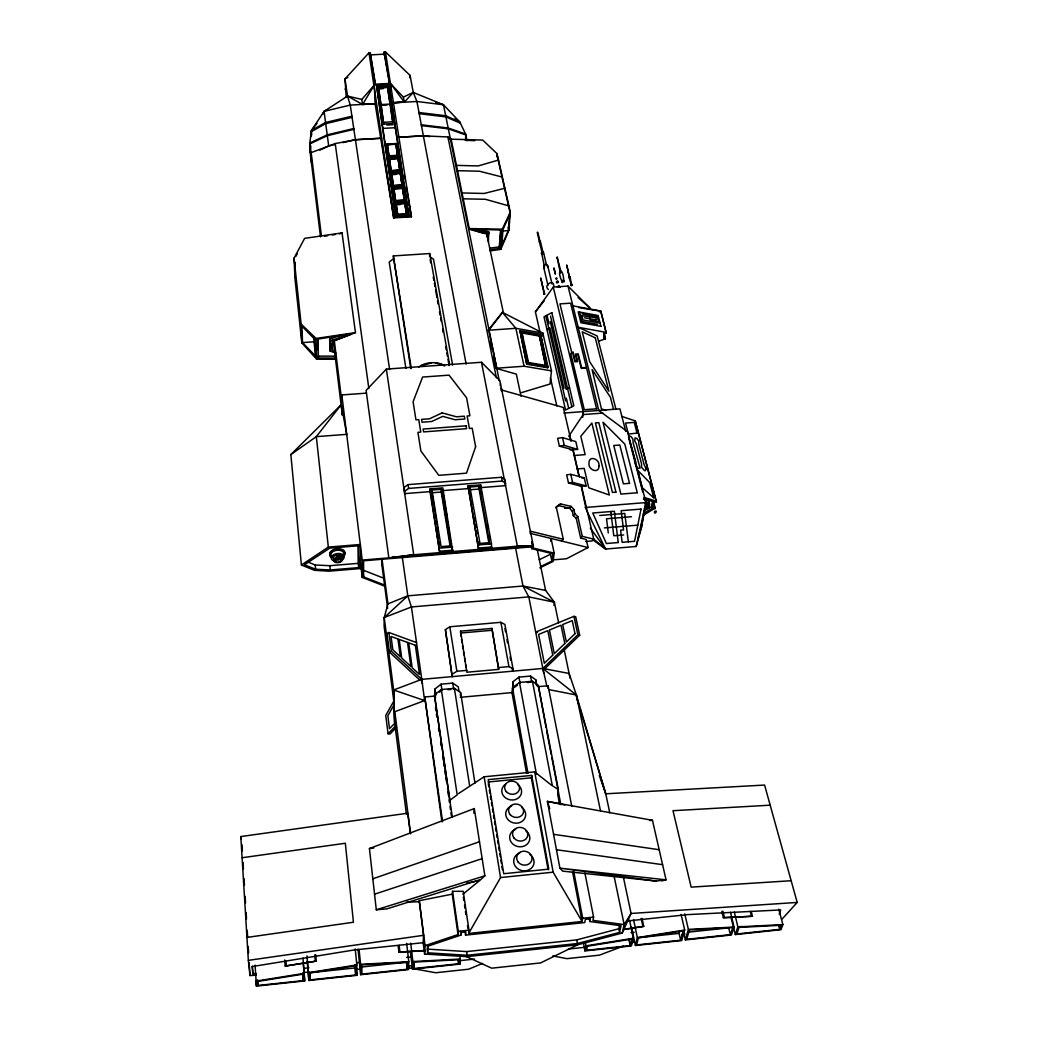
<?xml version="1.0" encoding="UTF-8"?>
<svg xmlns="http://www.w3.org/2000/svg" width="1038" height="1038" viewBox="0 0 1038 1038"><rect width="100%" height="100%" fill="white"/><g stroke="black" fill="none" stroke-linecap="round" stroke-linejoin="round"><path stroke-width="1.5" d="M381.971 565.463L382.036 559.248L387.953 603.882L384.216 617.558L384.112 626.225L393.882 701.688M410.724 368.373L393.311 255.919L429.706 253.544L449.532 364.26M382.179 125.326L376.716 86.452L389.133 85.765L408.894 215.242L395.75 216.073L376.716 86.452M390.327 104.06L392.961 123.522L383.671 124.054L378.507 87.906L387.667 87.4L390.314 104.812L390.327 104.06L381.102 104.579L381.076 105.331L387.226 104.981M406.429 814.311L394.57 722.214L393.636 689.985L421.778 679.358L542.822 668.446L569.096 673.467L576.388 695.019L605.738 793.798L609.76 812.819M410.023 77.915L410.075 75.411L385.448 51.9L384.216 51.965L383.865 54.871M383.671 124.054L381.102 104.579M404.132 489.819L404.197 487.367L408.077 484.616L501.458 477.272L505.026 479.426L505.545 485.654L480.451 487.639L480.646 484.876L468.047 485.875L478.635 549.387L468.047 485.875M404.197 487.367L404.69 493.634L430.017 491.623L430.134 488.872L442.785 487.873L452.724 551.541L451.945 546.857M386.902 144.061L388.64 157.439L397.969 156.894L398.021 155.57L396.192 143.516L386.902 144.061L388.64 157.439M387.317 144.749L395.854 143.815L397.58 155.739L389.016 156.258L387.317 144.749L395.841 144.256L397.58 155.739M394.803 124.612L389.133 85.765M389.055 158.632L390.82 172.165L400.201 171.594L400.253 170.284L398.397 158.074L389.055 158.632L390.82 172.165M389.016 156.258L387.33 144.321M389.471 159.32L398.06 158.373L399.812 170.453L391.183 170.972L389.471 159.32L398.06 158.373M391.183 170.972L389.471 158.892M391.183 174.708L391.222 173.385L400.642 172.814L402.472 186.503L393.013 187.074L391.183 174.708L395.893 174.423M391.663 173.644L393.389 185.88L391.663 173.644L400.292 173.125L402.069 185.348L400.292 173.125M393.013 187.074L391.222 173.385M393.441 188.332L395.244 202.189L404.755 201.606L404.807 200.282L402.9 187.761L393.441 188.332L395.244 202.189M393.869 188.605L395.621 200.996L393.869 188.605L402.562 188.073L404.353 200.451L402.562 188.073M396.192 143.516L397.969 156.894M395.634 204.797L395.673 203.487L405.209 202.89L406.857 215.437L397.282 216.034L395.634 204.797L400.396 204.499M396.114 203.759L397.671 214.84L396.114 203.759L404.859 203.214L406.455 214.282L404.859 203.214M398.397 158.074L400.201 171.594M397.282 216.034L395.673 203.487M400.642 172.814L402.472 186.503M429.602 256.503L429.706 253.544M402.9 187.761L404.755 201.606M407.35 969.245L407.61 962.239L361.873 964.847L361.912 974.111L407.35 969.245L406.377 962.226L361.172 967.04M405.157 204.214L405.209 202.89M406.649 943.321L408.79 961.759L408.492 969.583L360.666 974.708L358.019 949.134M645.467 503.806C645.312 506.375 649.49 504.831 648.594 502.794M431.99 490.014L431.873 492.778L441.215 492.038L441.345 489.274L431.99 490.014L441.072 546.637L450.674 545.845L441.345 489.274M459.977 955.868L460.003 964.068L412.553 969.155L412.865 961.538L410.711 943.114M441.916 821.837L424.763 697.004L434.481 696.109L434.546 694.915L441.332 689.543L454.41 688.35L460.613 692.541L474.989 783.197M414.006 968.532L414.292 962.057L458.861 959.722L458.524 963.77L414.006 968.532L413.669 965.716M430.134 488.872L439.736 552.618L430.017 491.623M459.004 691.399L458.277 686.858L452.737 683.108L441.046 684.172L434.987 688.973L435.467 697.302M623.111 875.89L631.065 913.466L622.229 933.045L577.673 944.788L466.555 956.647L424.633 954.052L423.154 942.556L423.517 935.316L419.261 900.699L452.244 894.146L452.555 891.292L463.233 891.331L468.955 930.191L468.657 933.447L582.084 921.497L582.707 918.228L573.56 870.661M465.569 139.222L465.803 134.927L448.351 128.829L421.454 125.611M424.633 954.052L425.074 945.644L419.261 900.699M589.13 917.839L589.844 921.523L621.061 925.727L619.569 932.409L577.413 943.529L467.191 955.271L427.617 952.806L427.358 945.086M445.393 629.651L452.205 676.607L445.393 629.651L449.817 626.77L500.887 622.32L504.896 624.461L512.98 668.693L512.72 671.158L512.149 668.005M427.617 952.806L427.98 946.15L460.911 935.095L461.132 932.371L465.867 931.877L465.582 935.121L584.744 922.561L585.367 919.305L590.375 918.773L589.844 921.523M470.292 492.907L469.916 487.017L479.232 486.29L489.534 542.653L479.984 543.432L469.916 487.017M460.976 636.177L460.587 631.156L491.934 628.418L498.681 669.38L466.841 672.235L460.587 631.156M487.211 237.014L487.393 234.186L469.332 229.307M449.973 801.31L434.546 694.915M488.353 236.054L488.639 231.746L476.87 228.762M488.405 241.971L488.639 231.746M496.865 156.712L497.072 153.676L482.683 140.065L448.416 139.105L451.167 139.3L447.949 136.964L423.361 135.835L397.476 137.288M460.392 695.732L460.613 692.541M489.028 543.808L479.037 489.041L479.232 486.29M490.066 250.885L500.809 249.341L502.314 229.177L510.307 212.102L497.072 153.676M582.72 417.393L583.148 411.619L553.267 287.059L567.994 286.073L590.025 308.117L578.088 297.582M509.58 214.762L502.989 229.502L501.808 245.37L508.348 230.618L509.775 213.504M500.809 249.341L508.88 230.332L510.307 212.102M500.251 385.539L500.433 383.346M425.074 945.644L458.018 934.563L458.277 931.307L452.555 891.292M491.571 548.324L491.48 543.847L480.646 484.876M498.681 669.38L491.934 628.418M489.949 249.769L499.265 248.562L500.511 229.943M499.265 248.562L501.017 230.008L472.783 229.255L488.989 233.355M542.524 336.001L542.822 333.068L502.379 312.36L488.132 330.266L515.873 328.319L542.822 333.068L551.476 370.864L550.036 384.021L521.608 392.572M536.944 685.833L535.79 679.825L530.548 676.075L518.948 677.113L512.707 681.927L513.122 690.218M526.538 773.154L511.981 692.593L512.487 687.805L519.48 682.446L532.442 681.265L538.307 685.456L558.366 789.607L557.666 794.239L559.43 803.451M540.629 566.527L551.879 561.117L552.8 553.734L531.741 548.661L531.936 546.844L363.585 560.792L363.611 576.92L384.709 585.134M473.782 813.117L474.301 808.55L369.437 848.552L376.301 909.794L386.85 908.886L480.802 879.523L484.85 875.813L474.301 808.55M586.236 509.736L581.254 486.264L568.487 482.93L566.67 474.846L570.783 474.34L584.251 477.817L586.133 485.888L581.254 486.264M550.737 541.252L551.074 538.475L554.175 553.124L553.137 561.428L539.812 567.851M535.79 679.825L536.542 685.288M546.04 727.599L538.307 685.456M320.508 236.859L310.077 151.665L310.816 145.969M548.155 869.831L531.378 777.812L531.677 775.425L488.262 779.616L503.741 873.724L548.791 869.13L531.677 775.425M410.075 75.411L413.254 92.434L404.366 102.165L403.341 97.105L391.067 84.143L374.329 85.064L361.808 99.414L347.509 96.093L324.077 111.351L311.452 130.451L309.817 143.023L310.077 151.665M553.955 605.388L554.37 602.235L545.599 590.401L537.282 549.582M547.766 688.142L548.077 685.755L538.164 686.663M604.259 334.158L605.452 338.738L603.999 338.842L604.791 333.146L606.244 333.042L600.755 311.024L572.885 305.847M603.882 337.389L604.401 333.587M599.134 341.061L605.452 338.738M606.244 333.042L600.755 311.024M382.205 124.975L382.633 128.427L395.27 127.7L394.959 124.015M576.194 696.329L576.388 695.019L542.822 668.446L577.868 634.75L573.923 616.338L535.699 632.103L537.476 632.57M568.292 271.632L566.644 265.001L569.628 277.535L567.903 271.515M621.879 416.433L635.256 420.896L656.366 501.847L654.563 501.99L653.408 508.27L655.186 508.127L653.564 501.951M644.377 510.281L641.471 526.474L638.02 538.852M592.698 539.734L605.608 549.037L636.19 546.481L641.497 527.421L645.96 502.574L627.627 431.808L598.796 410.438L567.994 286.073M648.789 508.309L648.698 506.038L648.789 508.309L644.3 508.672M643.365 513.369L651.76 508.685L652.292 501.043M651.76 508.685L653.071 501.575L643.417 498.915M643.028 515.419L655.186 508.127M656.366 501.847L635.256 420.896M542.835 286.877L540.746 277.976L542.576 286.942M544.029 293.741C545.184 294.533 544.094 294.364 544.133 293.988M629.56 920.239L633.284 938.261L631.454 945.929L584.952 950.912L585.951 945.852L585.354 942.725M586.548 950.276L587.352 946.215L631.701 939.092L630.157 945.605L586.548 950.276L586.016 947.512M584.926 873.075L593.58 917.086L592.932 920.356L624.149 924.586L631.065 913.466L797.197 902.437L764.591 785.065L605.738 793.798L599.328 775.542M537.801 232.265L540.032 241.517M496.813 368.49L488.768 330.214L502.47 312.477L503.482 313.229L486.381 232.343M547.597 266.935C548.791 263.263 542.9 263.873 543.653 267.194L547.973 285.372M636.19 546.481L645.96 502.574L585.134 507.491M619.569 932.409L618.817 928.763L619.712 924.754M555.2 273.773C552.229 258.76 555.654 277.431 555.395 273.383M557.938 282.102L557.263 281.337L556.861 282.466M561.026 272.073L557.121 257.087L560.157 272.138M622.229 933.045L624.149 924.586L614.003 875.838M564.114 281.752C564.815 278.716 560.04 280.909 562.181 282.699M681.097 914.452L684.691 930.022L681.719 940.545L635.412 945.501L637.319 937.612L633.569 919.59M680.656 940.207L683.276 930.839L638.37 937.859L636.657 944.917L680.656 940.207L679.086 933.37L679.838 930.684M730.544 912.311L733.996 927.077L731.427 934.991L685.378 939.922L688.376 929.386L684.756 913.829M649.295 502.924L648.542 500.095L645.143 500.783M730.454 934.641L732.75 927.557L689.388 929.957L686.715 939.325L730.454 934.641L728.65 927.855L688.35 932.15M778.734 909.223L782.886 924.599L781.017 929.685L735.332 934.576L737.849 926.882L734.385 912.13M779.227 914.167L780.745 909.937L687.947 914.595L627.756 920.94M779.733 929.373L781.225 925.273L739.03 927.414L736.876 933.953L779.733 929.373L778.643 925.312M654.42 511.747C654.057 515.601 658.546 509.866 654.822 511.241M540.279 241.945L540.136 240.972L539.215 241.296L542.381 253.687M322.714 114.297L324.077 111.351L326.84 109.963M543.393 253.532L543.134 251.819L541.512 252.39L544.522 266.896M557.289 286.981L558.82 285.722L560.092 287.189M557.73 287.072L558.755 286.241L559.625 286.955M563.647 281.908C564.036 266.792 555.564 268.518 562.064 281.545M294.909 277.12L294.052 258.138L304.614 238.364L342.047 232.901L355.45 332.627L332.16 341.515L332.342 350.273L334.989 351.168M519.947 330.694L526.733 364.221L547.688 367.763L548.064 367.115L540.603 334.327L519.947 330.694L526.733 364.221M523.152 340.49L521.867 332.251L539.267 335.313L545.754 366.18L539.267 335.313M540.603 334.327L543.782 350.597M295.726 256.529L297.309 253.752M393.558 701.597L385.747 715.39L388.043 733.697L389.86 734.1L396.503 727.366M393.934 704.984L387.862 715.688L389.497 728.65L394.829 723.239M468.657 933.447L500.55 877.551L484.136 776.774L534.687 771.909L551.827 785.455M568.746 436.31L583.174 414.564L583.148 411.619M540.032 332.264L535.4 311.893L553.267 287.059M346.744 434.753L341.32 404.612L316.318 436.648L290.835 454.579L301.409 565.009L314.371 570.29L328.942 571.185L360.446 568.565L360.342 544.483L328.332 547.104L301.409 565.009M557.964 282.66C559.729 279.91 554.603 281.337 556.991 282.998M311.569 134.771L311.452 130.451L316.992 123.405M535.4 311.893L544.431 300.462M555.758 507.816L560.559 503.949L571.056 506.362L573.897 509.502L574.87 513.823L577.816 516.561L582.279 536.335L580.696 538.112L586.236 539.488L588.066 547.532L566.514 558.742L552.19 559.949M571.056 506.362L569.499 508.153L559.015 505.753M580.696 538.112L576.246 518.338L573.3 515.614L572.34 511.293L573.897 509.502M573.3 515.614L574.87 513.823M576.246 518.338L577.816 516.561M561.701 541.07L563.284 539.28L556.212 506.713L560.559 503.949M569.68 434.974L570.731 440.631M581.462 486.044L593.736 539.176L592.14 540.941L585.679 541.473M516.042 547.662L530.223 546.17L517.365 546.183L413.695 554.772L392.053 557.601L516.042 547.662L517.365 546.183L533.35 545.91L533.117 548.038L554.175 553.124M782.25 918.902L797.197 902.437M384.216 51.965L389.678 83.416L375.458 84.208L370.255 52.704L369.009 52.769L344.979 78.966L346.225 96.768M645.208 503.664C650.943 497.838 651.319 510.216 645.078 506.778M504.52 548.298L533.35 545.91L499.888 380.661L481.476 362.275L386.357 369.1L366.103 390.405L388.835 557.873L413.695 554.772L415.317 556.005M388.043 733.697L395.75 725.873M290.835 454.579L341.32 404.612L342.488 414.071M573.923 616.338L575.727 616.819L579.684 635.23L544.613 668.9L542.822 668.446L546.922 686.352M394.051 693.202L384.216 617.558L407.791 595.838L522.97 586.029L545.599 590.401M562.388 280.857L563.816 281.181M462.896 894.198L479.764 880.484L466.75 883.066M393.272 258.877L389.198 262.095L405.91 368.438M439.528 692.164L441.954 690.244L441.046 684.172M515.056 686.987L517.56 685.067M450.051 800.155L457.2 794.887L441.332 689.543M361.782 99.427L362.56 104.436L375.094 103.722L393.7 217.915L411.437 216.799L385.448 51.9M421.532 365.61L431.445 363.015M404.755 491.182L408.648 488.418L502.197 481.048L505.766 483.202M458.472 793.603L484.136 776.774M452.36 674.142L456.876 671.275L466.983 670.366M311.452 130.451L325.569 122.484L351.921 116.191M644.261 510.631L651.241 506.739M347.808 77.396L344.979 78.966L347.509 96.093L350.26 105.085L389.626 369.541M546.935 329.513L549.932 327.904L563.997 388.199M569.512 387.563L566.164 389.315L550.257 321.404M577.673 944.788L540.616 962.914L491.688 968.182L466.555 956.647M539.241 559.716L550.451 554.292L551.879 561.117M403.341 97.105L413.254 92.434L443.473 104.76L459.86 122.069L465.621 134.097L467.022 140.753M319.86 150.147L328.709 146.008L335.092 144.464M284.736 959.994L285.191 966.08L316.279 961.097L315.734 954.752M416.523 642.587L388.861 632.479L386.915 633.297L389.367 652.046L419.858 680.137L421.778 679.358L424.607 700.585L394.79 711.705L410.568 833.631M389.367 652.046L391.326 651.228L421.778 679.358M482.579 963.407L468.657 969.207L435.649 972.749L409.089 967.883M387.953 603.882L407.791 595.838L402.368 557.601M339.387 233.939L342.047 232.901M384.216 617.558L411.437 606.958L528.809 596.889L554.37 602.235L558.626 622.813M623.54 946.02L599.406 955.155L566.904 958.645L552.8 955.933M631.078 943.166L634.101 942.024L630.896 942.374M311.452 162.992L311.153 152.625L335.209 143.555L355.411 139.793L381.089 138.314M335.884 353.076L330.11 351.078L329.656 339.192L341.333 334.898M330.11 351.078L329.889 341.087L348.885 334.119L317.875 339.128L318.407 358.006L335.949 358.058M398.151 945.683L398.916 952.106L425.45 950.419M334.275 340.711L351.246 334.223M721.825 911.481L723.369 917.696L752.446 916.256L751.24 911.611M372.824 878.797L479.504 841.727M374.549 894.198L482.151 858.647M376.301 909.794L484.85 875.813M498.512 160.047L478.259 165.924L456.448 165.379M427.137 949.095L466.659 951.587L576.726 939.883L618.817 928.763M504.896 188.241L484.162 193.457L462.04 192.964M375.717 103.709L350.26 105.085L324.077 111.351L328.709 146.008M352.09 117.346L325.724 123.652L311.296 131.644L311.426 135.965M353.75 128.517L327.217 134.849L309.817 143.023L311.192 154.195M353.88 129.348L327.333 135.68L309.921 143.867L310.18 152.508M342.916 142.621L355.411 139.65L381.296 138.197M661.764 880.847L666.046 879.835L652.461 820.305L547.402 801.388L559.897 868.157L562.674 871.129L656.029 881.054L666.046 879.835L559.897 868.157L656.029 881.054M285.191 966.08L316.279 961.097M304.29 973.359L255.893 981.118L256.412 986.1L304.718 980.923L302.979 958.087M356.838 964.938L356.942 975.331L308.831 980.482L308.416 972.697L356.838 964.938L355.204 948.862M623.63 929.295L643.755 926.376L642.068 918.539M623.76 929.581L643.755 926.376M585.951 945.852L633.284 938.261M637.319 937.612L684.691 930.022M681.888 934.576L685.08 934.07M324.531 236.184L327.632 235.704M332.277 234.99L335.378 234.51M570.173 449.986L577.634 449.415L575.818 441.617L562.505 437.595L557.627 438.321L559.378 446.132L572.846 449.778L579.048 476.65M559.378 446.132L564.27 445.393L577.634 449.415M294.052 258.138L301.124 324.09L316.032 338.44L355.45 332.627M246.94 937.418L353.439 922.25L345.33 843.245L242.101 857.738M256.412 975.175L249.976 975.551L248.342 960.358L423.517 935.316M248.342 960.358L240.803 836.563L407.726 813.208L410.373 833.657M489.612 248.16L498.928 246.953M568.487 482.93L572.613 482.411L586.133 485.888M369.437 848.552L373.823 848.02M564.906 508.153L569.499 508.153L572.34 511.293M738.329 926.817L741.495 926.48M309.973 979.898L309.609 972.93L355.593 965.755L355.684 975.006L309.973 979.898L309.376 972.801L354.97 967.948L354.931 964.847M638.448 937.703L679.086 933.37M409.206 966.054L412.397 965.716M458.627 960.773L474.561 959.073M568.37 949.056L584.394 947.344M257.917 985.477L303.239 980.625L302.862 974.189L257.515 981.455L257.917 985.477L257.554 979.768M458.277 931.307L468.955 930.191M582.707 918.228L593.58 917.086M631 932.63L634.192 932.28M423.154 942.556L423.958 942.608L353.919 950.004L252.13 966.586L252.883 973.787L256.088 973.436M304.147 968.324L308.948 967.818M357.007 962.706L360.212 962.369M406.662 957.425L411.463 956.919M500.55 877.551L553.15 872.18L582.084 921.497L572.574 871.92M488.042 781.99L531.378 777.812M460.275 697.315L511.981 692.593M498.85 667.512L508.918 666.604L512.98 668.693M447.819 689.712L450.752 689.44M527.33 682.485L530.236 682.226M460.47 633.037L491.765 630.3M308.234 562.181L315.202 564.983L329.812 565.697L358.227 563.349L358.123 546.17M330.279 569.966L358.733 567.604L358.629 545.767L329.747 548.129L304.458 564.789L315.63 569.265L330.279 569.966L329.812 565.697M599.756 515.484L624.772 513.447L628.34 541.81M631.441 516.729L606.529 518.766L608.268 532.961M604.401 527.901L637.799 525.15M439.593 548.129L452.594 547.065M478.531 544.924L491.48 543.847M623.643 534.933L613.782 535.751L610.798 511.539M439.801 551.256L452.802 550.179M478.739 548.038L491.688 546.961M384.255 585.977L362.275 577.426L362.223 560.079L412.942 555.875M416.147 555.615L425.788 554.811M429.005 554.552L438.646 553.747M441.864 553.488L451.504 552.683M454.709 552.424L462.74 551.749M465.958 551.489L475.599 550.685M478.816 550.425L488.457 549.621M491.662 549.361L501.302 548.557M564.828 508.036L568.046 507.816M644.494 507.569L648.997 507.206M577.089 468.929L584.199 468.372L588.741 487.782L609.345 495.009L591.868 423.063L580.813 436.22L585.16 454.631L573.988 455.5M581.825 478.012L584.251 477.817M467.866 488.626L442.655 490.624L447.3 518.74M469.734 489.78L479.037 489.041M649.632 820.526L652.461 820.305M563.945 413.059L619.92 408.855L625.784 431.536M583.174 414.564L602.922 413.072M346.731 434.351L316.318 436.648L328.332 547.104M334.262 340.269L341.93 402.523L341.813 394.933L366.466 393.143M493.569 357.189L495.801 368.269L524.06 366.232L551.476 370.864M302.538 342.592L314.021 341.787L315.656 356.203L302.538 342.592L301.928 326.127L315.163 339.763L315.656 356.203M599.211 311.776L600.665 311.672M501.938 231.033L508.348 230.618M791.164 880.717L691.152 887.14L673 810.704L770.183 805.177M393.856 189.033L402.549 188.501M395.634 200.568L404.366 200.023M395.283 200.879L404.807 200.282M396.088 204.188L404.833 203.643M397.684 214.412L406.468 213.854M397.333 214.723L406.909 214.126M391.196 170.543L399.825 170.024M390.859 170.842L400.253 170.284M391.65 174.073L400.279 173.554M393.402 185.452L402.082 184.92M393.052 185.763L402.51 185.179M398.112 137.314L423.361 135.835L429.732 136.588M389.029 155.817L397.593 155.311M388.679 156.115L398.021 155.57M404.236 102.087L393.311 102.71L404.236 102.1L391.067 84.143L391.3 90.358M383.71 122.289L393.013 121.744M386.915 125.053L393.22 124.69M303.07 972.489L309.506 972.113M356.177 969.427L361.003 969.155M376.69 87.88L389.094 87.192M378.494 88.931L383.061 88.684M393.22 102.775L416.926 101.49L443.473 104.76L499.317 380.894M398.916 952.106L425.126 950.756M359.109 949.835L360.601 964.302L408.79 961.759M412.865 961.538L460.431 959.034M723.369 917.696L752.446 916.256M688.376 929.386L733.996 927.077M737.849 926.882L782.886 924.599M406.585 902.113L419.17 901.763M335.715 356.164L318.186 356.112L318.407 358.006M294.805 277.016L301.837 342.903L316.642 359.213L335.663 359.278M451.141 139.183L469.254 228.568L502.314 229.177M463.22 198.803L485.421 199.283L508.905 205.913M457.524 170.686L479.4 171.218L502.366 177.07M465.219 140.26L474.729 140.675M542.329 254.219L541.304 253.363M421.298 124.781L448.182 127.998L465.621 134.097M419.002 112.519L445.704 115.763L459.86 122.069L455.111 118.293M419.209 113.674L445.938 116.918L460.405 123.198M556.446 849.733L662.581 864.68M553.565 834.318L659.169 849.72M578.906 307.611L597.849 310.725M546.131 365.519L528.485 362.534L521.867 332.251M529.575 363.443L532.52 363.936M535.465 364.429L538.398 364.935M541.343 365.428L544.275 365.934M527.109 363.56L548.064 367.115M524.359 332.199L527.525 332.757M535.465 334.145L538.644 334.703M521.504 332.913L538.904 335.962M606.335 332.394L578.205 327.294L597.148 335.923L615.988 409.439M584.498 317.771L596.409 319.964L595.812 317.654L581.877 315.669L582.954 319.951L600.094 323.09M597.538 324.362L581.916 321.495L579.554 312.062M581.981 313.904L597.317 316.733L598.654 321.884L590.544 320.405L588.857 313.787M438.776 363.715L435.506 363.066M549.128 689.647L576.388 695.019L600.483 810.86M564.854 804.995L547.402 801.388L549.738 808.576M588.066 547.532L530.146 533.337L530.379 531.197L563.284 539.28M582.279 536.335L593.736 539.176M577.868 634.75L579.684 635.23M501.795 390.067L563.336 407.454L571.108 441.163M435.895 102.58L443.473 104.76M495.801 368.269L516.34 374.121L521.024 396.244M644.209 497.423L656.47 501.237M469.254 228.568L482.566 232.875M424.607 700.585L393.636 689.985L394.57 722.214M383.801 578.231L362.755 569.979L363.611 576.92M605.842 410.516L601.404 408.764L592.101 369.554L610.435 397.282L613.536 409.452M440.099 363.975L444.744 365.999M515.626 548.207L522.97 586.029L554.37 602.235M347.509 96.093L362.56 104.436M558.366 789.607L552.307 785.649L532.442 681.265M430.9 257.398L433.495 259.202L452.62 365.091M548.349 289.459C542.939 285.463 553.786 278.534 553.773 285.956M593.593 539.046L605.608 549.037L586.924 511.137M544.47 268.479L543.653 267.194M502.379 312.36L515.873 328.319L524.06 366.232M629.573 440.618L635.671 461.819L635.295 463.999M590.311 528.16L605.608 549.037M544.729 294.104L542.731 286.54L544.081 294.26M546.598 265.546L543.601 252.558M635.762 465.53L637.617 468.177L640.122 468.138L633.076 442.72L632.959 439.178L631.182 436.674L629.313 436.064L628.911 439.165M522.97 586.029L528.809 596.889L543.756 673.208M345.083 88.983L346.355 91.707M413.254 92.434L416.926 101.49L466.127 364.04M570.109 276.977L569.006 277.444L571.588 285.411L570.109 276.977L569.006 277.444M572.016 284.633L570.913 285.1M407.791 595.838L411.437 606.958L422.427 683.847M576.661 697.873L579.009 705.606M579.944 708.707L605.738 793.798M556.615 257.735L557.523 257.424M559.729 272.28L560.728 272.877L561.48 271.671M653.447 502.639L655.056 508.815M603.779 333.289L605.362 339.4M628.509 437.05L642.691 491.843M644.092 497.864L644.715 500.277M750.266 911.351L751.473 915.996M640.796 524.618L641.497 527.421M731.089 917.631L735.332 934.576M722.85 911.117L724.394 917.345M547.701 265.78L552.06 283.958M540.396 241.387L543.108 252.727L542.342 252.273L541.797 253.194M537.23 232.382L539.462 241.724M550.542 316.162L571.847 406.779M546.987 315.28L548.959 323.752M566.333 398.216L568.707 408.401M545.858 315.889L565.645 400.953M572.898 448.896L579.321 476.753M683.588 932.189L685.378 939.922M550.387 377.728L556.822 405.949M544.496 353.711L545.91 359.965M546.624 363.079L547.688 367.763M562.505 437.595L564.27 445.393M570.783 474.34L572.613 482.411M497.241 155.998L509.892 211.934M508.179 227.179L508.88 230.332M523.814 343.513L528.108 363.183M641.173 918.37L642.859 926.207M631.48 926.843L635.412 945.501M628.73 938.741L630.157 945.605M564.179 649.723L570.07 678.203M531.949 541.927L532.546 544.872M500.796 388.225L501.341 390.911M531.923 542.16L532.52 545.106M490.377 341.346L491.973 349.274M531.184 545.91L531.741 548.661M447.949 136.964L496.359 377.702M240.803 836.563L241.296 839.002M548.077 685.755L571.782 806.279M481.476 362.275L504.507 480.309M505.065 483.137L517.365 546.183M501.458 477.272L502.197 481.048M546.637 730.752L551.191 754.366M551.788 757.519L560.844 804.58M583.46 943.088L584.952 950.912M530.548 676.075L531.69 682.083M576.726 939.883L577.413 943.529M518.948 677.113L520.064 683.147M519.48 682.446L536.451 774.296M534.687 771.909L553.15 872.18M481.022 490.753L481.593 493.854M487.289 524.981L487.86 528.095M489.287 535.88L489.858 538.981M504.935 628.535L505.519 631.688M506.959 639.59L507.53 642.743M510.125 656.95L510.709 660.103M512.707 681.927L513.797 687.947M500.887 622.32L508.918 666.604M512.487 687.805L527.979 773.245M430.16 259.669L430.731 262.835M433.274 277.068L433.832 280.221M434.403 283.387L434.974 286.553M435.532 289.719L436.946 297.621M437.517 300.786L438.075 303.952M439.489 311.854L440.06 315.02M440.618 318.186L441.189 321.339M442.603 329.254L443.161 332.407M445.704 346.64L446.275 349.806M446.846 352.972L447.404 356.138M447.975 359.291L449.104 365.623M471.693 500.744L472.251 503.871M474.755 517.962L475.313 521.102M475.871 524.229L476.429 527.369M476.987 530.496L477.545 533.636M478.946 541.46L479.504 544.6M389.393 83.274L384.345 54.158L370.384 54.91L375.198 84.052M404.327 175.63L404.872 178.796M406.247 186.723L411.437 216.799M408.466 202.099L409.011 205.252M409.556 208.417L410.918 216.306L394.012 217.37L384.968 162.032M447.819 521.867L448.338 524.981M448.857 528.108L449.363 531.235M449.882 534.362L450.401 537.476M450.92 540.603L451.426 543.73M369.009 52.769L393.7 217.915M441.215 492.038L450.258 547M488.301 783.586L488.82 786.778M489.352 789.957L489.871 793.149M490.39 796.341L490.922 799.52M491.441 802.711L491.96 805.89M492.492 809.082L493.011 812.274M493.53 815.453L494.062 818.645M494.581 821.837L495.1 825.015M495.632 828.207L496.151 831.399M496.67 834.578L497.202 837.77M497.721 840.962L498.24 844.141M498.772 847.332L499.291 850.511M499.81 853.703L500.329 856.895M500.861 860.074L501.38 863.266M501.899 866.458L502.431 869.636M381.867 143.049L382.386 146.215M382.905 149.381L383.411 152.534M383.93 155.7L384.449 158.866M461.482 639.317L462.001 642.444M462.507 645.584L463.013 648.724M463.532 651.851L464.038 654.991M464.544 658.131L465.063 661.258M465.569 664.398L466.075 667.538M432.379 495.917L432.885 499.057M433.391 502.21L433.884 505.35M434.39 508.49L434.896 511.643M435.402 514.783L435.908 517.923M436.401 521.076L436.907 524.216M437.413 527.356L438.166 532.079M438.672 535.219L439.178 538.359M439.671 541.512L440.177 544.652M393.311 255.919L411.308 368.607M449.817 626.77L456.876 671.275M454.41 688.35L469.604 785.584M452.737 683.108L453.684 689.18M395.193 127.155L408.583 215.048M387.641 88.425L392.481 120.33M405.365 205.615L406.857 215.437M398.047 158.814L399.812 170.453M408.077 484.616L408.648 488.418M434.987 688.973L435.882 695.045M378.507 87.906L381.076 105.331M382.555 127.882L395.465 215.878M434.935 689.92L435.61 694.474M386.357 369.1L413.695 554.772M434.481 696.109L452.321 817.204M435.48 707.644L435.947 710.822M436.414 714.001L436.881 717.18M438.516 728.3L438.983 731.479M440.618 742.598L441.085 745.777M442.72 756.91L443.187 760.076M443.654 763.254L444.121 766.433M444.822 771.208L445.289 774.387M445.756 777.566L446.223 780.745M447.858 791.864L448.325 795.043M449.026 799.805L449.389 802.283M449.986 806.357L450.453 809.536M450.92 812.728L451.387 815.907M463.35 897.338L463.817 900.478M464.505 905.188L464.972 908.328M465.426 911.468L465.893 914.608M467.502 925.598L467.969 928.738M465.037 931.397L465.582 935.121M466.659 951.587L467.191 955.271M460.366 931.358L460.911 935.095M424.763 697.004L442.577 821.538M452.244 894.146L458.018 934.563M459.328 959.32L460.003 964.068M457.927 959.566L458.524 963.77M335.209 143.555L368.853 388.588M381.608 562.687L387.654 608.437M388.861 632.479L391.326 651.228M341.813 394.933L362.223 560.079M410.386 951.651L412.553 969.155M311.153 152.625L321.365 235.6M333.12 339.621L342.371 415.096M359.836 557.51L362.275 577.426M359.862 563.803L360.446 568.565M331.563 343.928L332.342 350.273M358.227 563.349L358.733 567.604M329.656 339.192L329.889 341.087M399.137 945.32L399.902 951.742M341.32 404.612L342.449 415.265M315.202 564.983L315.63 569.265M356.605 972.139L356.942 975.331M354.97 967.948L355.684 975.006M314.748 954.869L315.28 960.941M309.506 972.788L310.103 979.885M306.95 955.855L308.416 972.697M307.222 961.214L308.831 980.482M303.278 963.251L304.718 980.923M302.655 973.514L303.239 980.625M285.982 961.019L286.332 965.587M255.076 965.106L256.412 986.1M252.416 966.157L252.883 973.787M241.971 844.66L242.373 851.121M243.061 862.435L243.45 868.897M244.047 878.602L244.449 885.064M245.137 896.365L245.526 902.839M246.123 912.532L246.512 918.993M247.213 930.308L247.602 936.769M248.199 946.461L248.588 952.923M249.185 962.615L249.976 975.551M295.129 262.406L295.298 266.883M301.033 324.025L301.837 342.903M313.891 337.298L314.021 341.787M316.032 338.44L316.642 359.213M317.693 338.79L318.004 349.806M360.601 964.302L360.666 974.708M339.205 556.796A2.076 1.259 -6.8 0 1 338.583 558.911A2.076 1.259 -6.8 0 1 335.702 557.977M335.767 557.653A2.076 1.259 -6.8 0 1 336.714 556.809M331.81 556.64A6.5 3.944 -6.8 0 1 333.133 551.502A6.5 3.944 -6.8 0 1 341.463 550.815A6.5 3.944 -6.8 0 1 342.994 555.719M341.333 558.094A3.698 2.245 -6.8 0 1 338.284 560.001A3.698 2.245 -6.8 0 1 334.599 559.197M336.766 555.706A3.698 2.245 -6.8 0 1 337.726 555.564M338.673 555.551A3.698 2.245 -6.8 0 1 339.569 555.706M340.931 556.42A3.698 2.245 -6.8 0 1 341.307 556.939M333.938 559.132A4.437 2.686 -6.8 0 1 337.103 554.837A4.437 2.686 -6.8 0 1 342.008 557.821M331.939 557.172A7.668 4.671 -6.8 0 1 331.356 550.88A7.668 4.671 -6.8 0 1 341.58 549.206A7.668 4.671 -6.8 0 1 343.915 555.213M332.03 557.951A7.681 4.671 -6.8 0 1 331.888 551.334A7.681 4.671 -6.8 0 1 342.696 550.438A7.681 4.671 -6.8 0 1 342.812 557.069M336.13 561.428A6.5 3.944 -6.8 0 1 332.082 555.94A6.5 3.944 -6.8 0 1 342.255 554.279A6.5 3.944 -6.8 0 1 341.022 560.624M418.677 367.089A19.826 14.48 2.3 0 1 444.199 365.259M525.682 830.621A10.146 9.044 11.6 0 1 526.759 844.556A10.146 9.044 11.6 0 1 511.358 842.454A10.146 9.044 11.6 0 1 515.665 829.258M521.582 807.317A10.043 8.875 10.5 0 1 522.62 820.98A10.043 8.875 10.5 0 1 507.361 818.904A10.043 8.875 10.5 0 1 511.656 805.968M517.547 784.443A9.952 8.719 9.5 0 1 519.156 797.314A9.952 8.719 9.5 0 1 504.533 797.041A9.952 8.719 9.5 0 1 505.506 784.209M529.86 854.378A10.25 9.212 12.8 0 1 530.976 868.572A10.25 9.212 12.8 0 1 515.419 866.445A10.25 9.212 12.8 0 1 519.753 852.989M645.753 504.909C648.698 509.71 649.814 499.434 645.753 504.909M598.991 465.79C599.302 474.496 587.884 469.851 588.987 463.233C588.702 454.579 600.055 459.211 598.991 465.79M646.09 468.787L645.402 470.616L644.52 470.629L641.614 467.36L641.51 463.649L636.294 443.732L634.698 441.02L635.087 437.919L636.943 438.529L638.733 441.033L638.863 444.575L644.092 464.479L646.09 468.787M570.653 284.749C571.64 288.019 573.197 281.947 570.653 284.749M641.043 509.087L634.542 541.291L622.125 542.329L620.607 530.159L623.553 529.925L621.152 510.696L641.043 509.087M555.966 278.482C556.511 280.948 557.925 276.575 555.966 278.482M556.251 278.547L556.29 278.456M475.625 446.742L466.477 473.172L438.776 475.339L420.857 450.933L417.925 432.327L420.753 432.119L418.755 419.611L415.94 419.819L413.085 401.758L422.596 377.066L449.052 375.146L466.594 397.814L469.916 415.771L467.113 415.991L469.397 428.447L472.212 428.227L475.625 446.742M374.329 85.064L362.586 104.41L375.094 103.722L374.329 85.064M552.748 655.147L544.314 663.269L538.631 634.426L547.805 630.65L552.748 655.147M564.815 643.508L554.266 653.681L549.465 629.975L561.026 625.239L564.815 643.508M575.013 633.686L566.359 642.029L562.713 624.552L572.236 620.646L575.013 633.686M551.827 312.659L544.016 316.888L565.58 410.023L573.806 405.754L551.827 312.659M442.136 412.903L429.473 418.807L421.571 419.391L422.025 422.219L431.756 421.493L442.72 416.368L455.124 419.741L464.816 419.015L464.31 416.199L456.448 416.783L442.136 412.903M636.995 433.118L628.379 434.053L625.525 423.037L634.283 422.414L636.995 433.118M618.259 542.537L606.387 543.523L592.763 513.006L614.379 511.254L618.259 542.537M629.547 483.358L623.371 483.838L613.756 445.51L619.829 445.043L629.547 483.358M615.936 492.142L612.407 492.427L595.41 422.92L598.822 422.661L615.936 492.142M637.267 492.765L620.867 494.088L603.013 422.219L624.798 444.095L637.267 492.765M596.591 408.803L584.29 409.725L570.731 353.374L572.833 353.296L574.896 361.834L577.647 361.639L575.999 354.827L577.932 354.685L581.293 368.425L586.535 368.049L596.591 408.803M466.062 425.814L423.128 429.057L423.582 431.899L466.568 428.655L466.062 425.814M573.119 352.271L571.666 352.375L559.962 303.9L570.589 303.161L586.444 367.413L581.604 367.763L578.205 353.88L575.454 354.075L577.102 360.874L575.234 361.003L573.119 352.271M600.95 326.36L580.93 322.714L578.205 311.815L598.122 315.5L600.95 326.36M397.943 638.98L391.054 636.489L392.805 649.762L400.344 656.743L397.943 638.98M407.532 642.444L399.176 639.421L401.693 657.988L410.866 666.487L407.532 642.444M415.356 645.273L408.725 642.885L412.19 667.706L419.508 674.479L415.356 645.273M595.254 337.765L582.24 331.849L589.675 361.678L608.878 391.183L595.254 337.765M653.706 497.799L642.275 487.639L637.708 470.331L649.697 482.553L653.706 497.799M336.195 562.051A3.698 2.245 -6.8 0 0 341.697 559.651A3.698 2.245 -6.8 0 0 336.13 558.159A3.698 2.245 -6.8 0 0 336.195 562.051M335.832 562.466A4.437 2.686 -6.8 0 0 342.423 559.586A4.437 2.686 -6.8 0 0 335.754 557.795A4.437 2.686 -6.8 0 0 335.832 562.466M506.272 791.631A7.513 6.578 9.5 0 0 519.091 790.359A7.513 6.578 9.5 0 0 510.943 781.147A7.513 6.578 9.5 0 0 506.272 791.631M518.364 862.319A7.746 6.955 12.7 0 0 531.547 860.956A7.746 6.955 12.7 0 0 523.113 851.225A7.746 6.955 12.7 0 0 518.364 862.319M514.251 838.302A7.668 6.825 11.5 0 0 527.317 836.965A7.668 6.825 11.5 0 0 518.987 827.416A7.668 6.825 11.5 0 0 514.251 838.302M510.229 814.739A7.59 6.695 10.4 0 0 523.165 813.442A7.59 6.695 10.4 0 0 514.926 804.061A7.59 6.695 10.4 0 0 510.229 814.739"/></g></svg>
